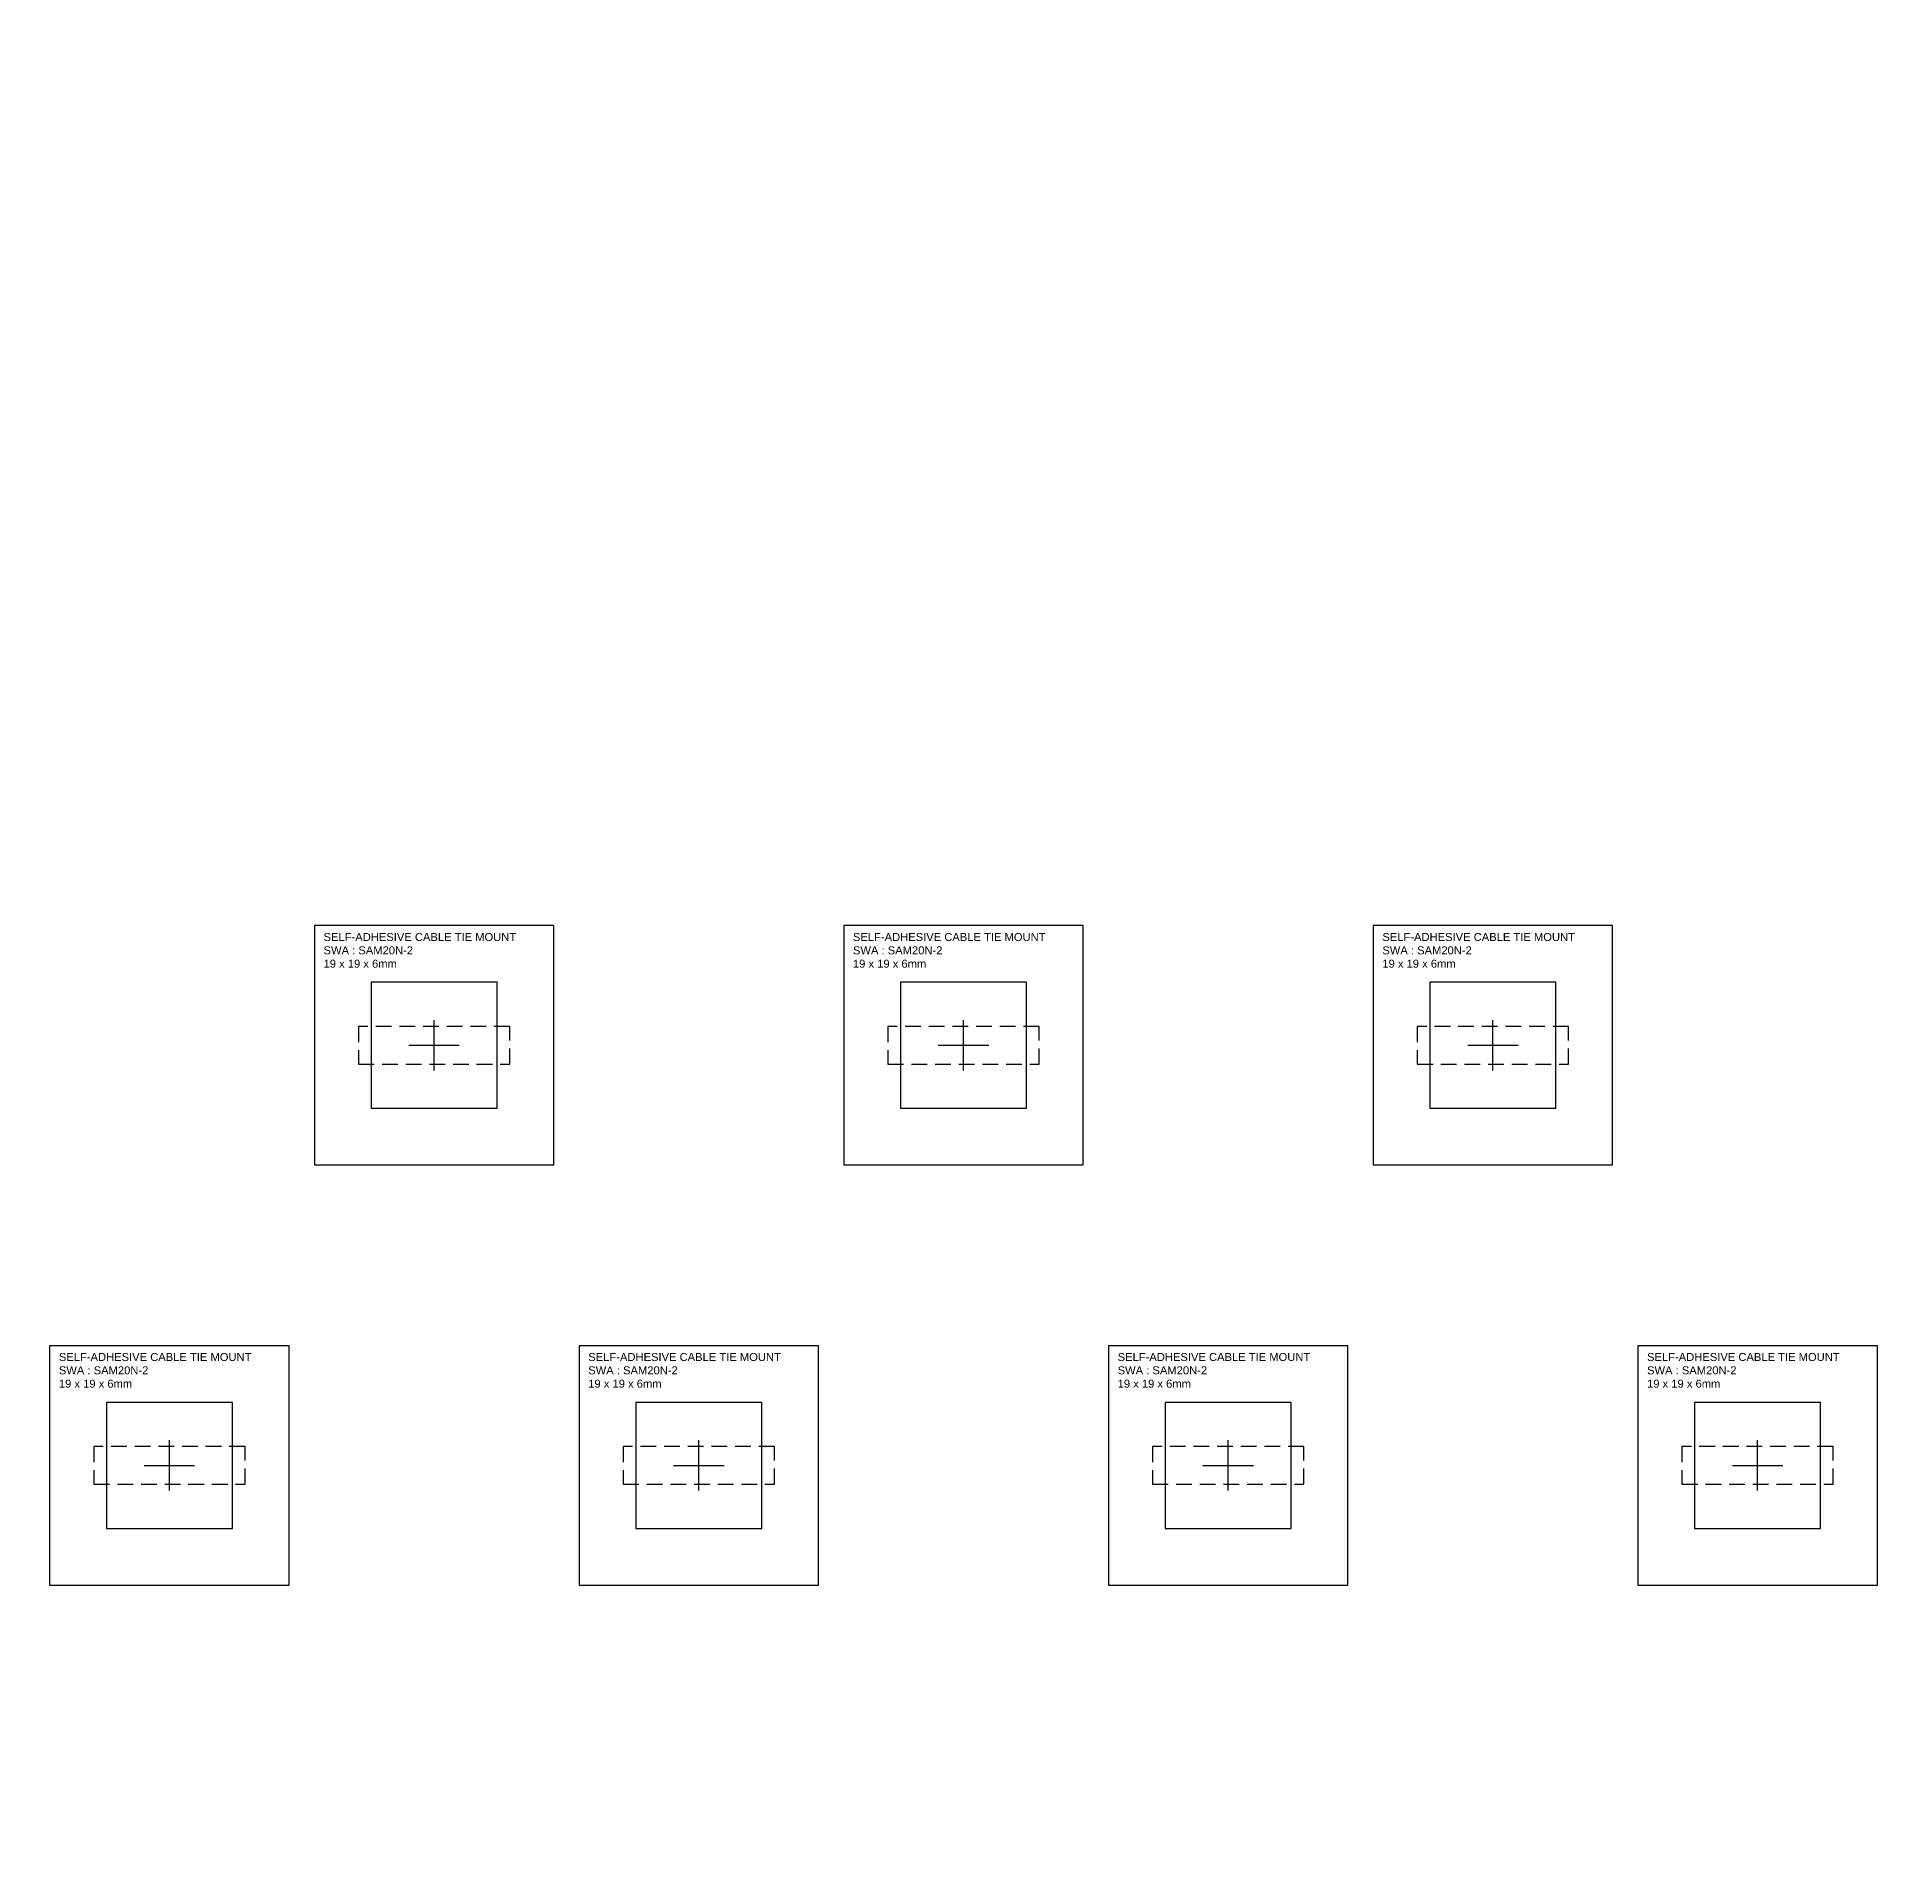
# Model space of a CAD drawing. Header units: millimetres. Extents: x 1440 to 4320, y -880 to 0.
# Drawn here: x 2785.5 to 2932.5, y -486.6 to -343.3 of the extents above; entities that cross this region are included whole.
import ezdxf

# ---------------------------------------------------------------- set-up
doc = ezdxf.new("R2010")
doc.units = ezdxf.units.MM
doc.header["$LTSCALE"] = 10
doc.header["$MEASUREMENT"] = 0
doc.linetypes.add('DASHED', pattern=[0.75, 0.5, -0.25])
doc.layers.add('Component', color=210, linetype='Continuous')
doc.layers.add('Outer Face', color=253, linetype='Continuous')
doc.styles.get("Standard").update_dxf_attribs({"font": 'arial.ttf'})

msp = doc.modelspace()

# ---------------------------------------------------------------- linework, layer by layer
at = {"layer": 'Component'}
for points in [[(2807.5, -413.83), (2807.5, -432.83), (2826.5, -432.83), (2826.5, -413.83)], [(2849.5, -413.83), (2849.5, -432.83), (2868.5, -432.83), (2868.5, -413.83)], [(2891.5, -413.83), (2891.5, -432.83), (2910.5, -432.83), (2910.5, -413.83)], [(2812, -418.33), (2812, -428.33), (2822, -428.33), (2822, -418.33)], [(2854, -418.33), (2854, -428.33), (2864, -428.33), (2864, -418.33)], [(2896, -418.33), (2896, -428.33), (2906, -428.33), (2906, -418.33)], [(2786.5, -447.17), (2786.5, -466.17), (2805.5, -466.17), (2805.5, -447.17)], [(2828.5, -447.17), (2828.5, -466.17), (2847.5, -466.17), (2847.5, -447.17)], [(2870.5, -447.17), (2870.5, -466.17), (2889.5, -466.17), (2889.5, -447.17)], [(2912.5, -447.17), (2912.5, -466.17), (2931.5, -466.17), (2931.5, -447.17)], [(2791, -451.67), (2791, -461.67), (2801, -461.67), (2801, -451.67)], [(2833, -451.67), (2833, -461.67), (2843, -461.67), (2843, -451.67)], [(2875, -451.67), (2875, -461.67), (2885, -461.67), (2885, -451.67)], [(2917, -451.67), (2917, -461.67), (2927, -461.67), (2927, -451.67)]]:
    msp.add_lwpolyline(points, close=True, dxfattribs=at)
at = {"layer": 'Component', "color": 252, "linetype": 'DASHED', "ltscale": 0.25}
for points in [[(2823, -421.83), (2811, -421.83), (2811, -424.83), (2823, -424.83)], [(2865, -421.83), (2853, -421.83), (2853, -424.83), (2865, -424.83)], [(2907, -421.83), (2895, -421.83), (2895, -424.83), (2907, -424.83)], [(2802, -455.17), (2790, -455.17), (2790, -458.17), (2802, -458.17)], [(2844, -455.17), (2832, -455.17), (2832, -458.17), (2844, -458.17)], [(2886, -455.17), (2874, -455.17), (2874, -458.17), (2886, -458.17)], [(2928, -455.17), (2916, -455.17), (2916, -458.17), (2928, -458.17)]]:
    msp.add_lwpolyline(points, close=True, dxfattribs=at)
at = {"layer": 'Component'}
for points in [[(2817, -425.34), (2817, -421.33)], [(2859, -425.34), (2859, -421.33)], [(2901, -425.34), (2901, -421.33)], [(2815, -423.33), (2819, -423.33)], [(2857, -423.33), (2861, -423.33)], [(2899, -423.33), (2903, -423.33)], [(2796, -458.67), (2796, -454.66)], [(2838, -458.67), (2838, -454.66)], [(2880, -458.67), (2880, -454.66)], [(2922, -458.67), (2922, -454.66)], [(2794, -456.67), (2798, -456.67)], [(2836, -456.67), (2840, -456.67)], [(2878, -456.67), (2882, -456.67)], [(2920, -456.67), (2924, -456.67)]]:
    msp.add_lwpolyline(points, dxfattribs=at)
at = {"layer": 'Outer Face'}
msp.add_circle((2880, -440), 240, dxfattribs=at)

# ---------------------------------------------------------------- texts
at = {"layer": 'Component', "char_height": 0.635, "width": 17.0886, "attachment_point": 1}
for insert in [(2808.23, -414.42), (2850.23, -414.42), (2892.23, -414.42), (2787.23, -447.75), (2829.23, -447.75), (2871.23, -447.75), (2913.23, -447.75)]:
    msp.add_mtext('SELF-ADHESIVE CABLE TIE MOUNT\\PSWA : SAM20N-2\\P19 x 19 x 6mm', dxfattribs=dict(at, insert=insert))

doc.saveas('drawing.dxf')
